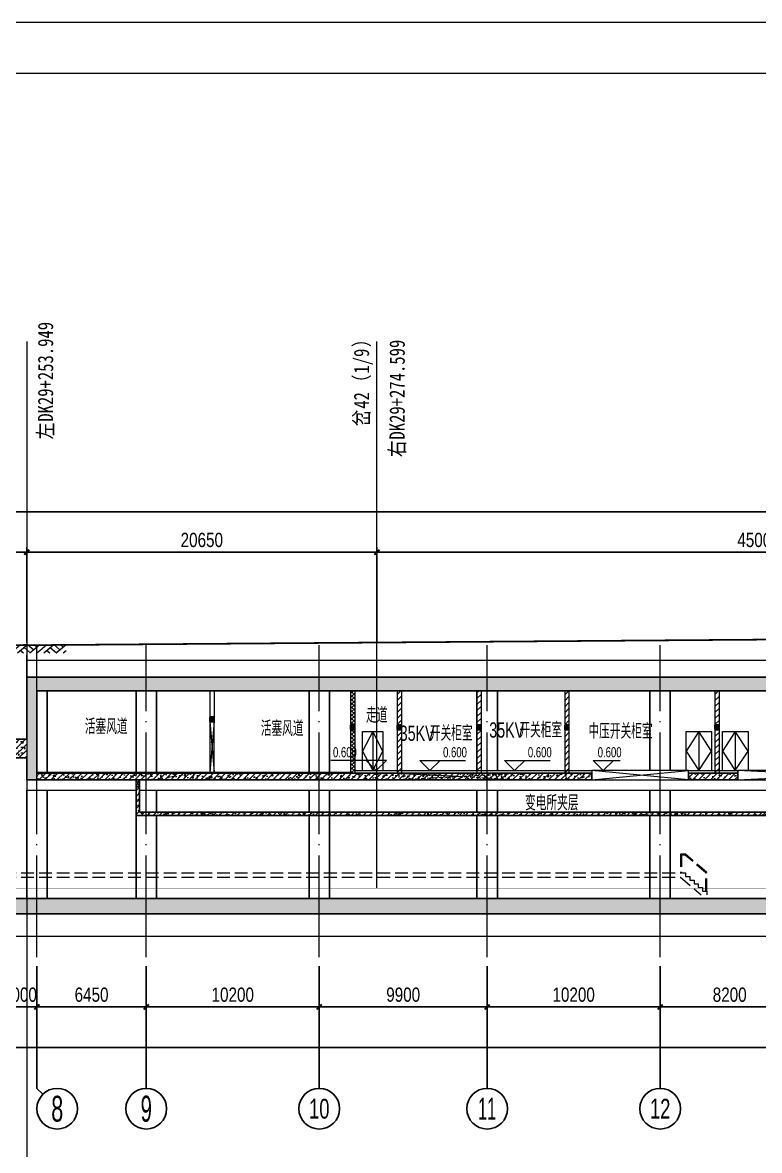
# Model space of a CAD drawing. Extents: x 4 to 13611208, y -605838 to 574722.
# Drawn here: x 13170103 to 13213552, y -360409 to -293907 of the extents above; entities that cross this region are included whole.
import ezdxf
from ezdxf.enums import TextEntityAlignment as Align

# ---------------------------------------------------------------- set-up
doc = ezdxf.new("R2010")
doc.units = 0
doc.header["$LTSCALE"] = 1000
doc.header["$MEASUREMENT"] = 0
for name, pattern in [('ACAD_ISO10W100', [18.5, 12, -3, 0.5, -3]), ('DASH', [0.35, 0.25, -0.1]), ('DOTE', [2.42, 2, -0.2, 0.02, -0.2])]:
    doc.linetypes.add(name, pattern=pattern)
for name, color, linetype, lineweight in [('1-WALL-砼', 8, 'Continuous', 30), ('1-其他', 14, 'Continuous', 5), ('1-填充', 8, 'Continuous', 5), ('1-开孔（楼板）', 7, 'Continuous', 5), ('1-文字(房间名称)', 8, 'Continuous', 5), ('1-线路', 8, 'ACAD_ISO10W100', 5), ('1-结构梁', 8, 'Continuous', 5), ('1-装修', 8, 'Continuous', 5), ('COLUMN', 8, 'Continuous', 5), ('COLUMN(构造柱)', 8, 'Continuous', 35), ('DIM_ELEV', 3, 'Continuous', 5), ('DOTE', 14, 'DOTE', 5), ('PUB_HATCH', 8, 'Continuous', 5), ('PUB_TITLE', 8, 'Continuous', 5), ('WALL', 2, 'Continuous', 5), ('孔洞', 1, 'Continuous', 5), ('建筑看线', 161, 'Continuous', 5), ('环控预埋件', 1, 'Continuous', 5)]:
    doc.layers.add(name, color=color, linetype=linetype, lineweight=lineweight)
for name, color, linetype in [('AXIS', 3, 'Continuous'), ('AXIS_TEXT', 7, 'Continuous'), ('PUB_TEXT', 8, 'Continuous')]:
    doc.layers.add(name, color=color, linetype=linetype)
doc.styles.add('C', font='HZTXT_E', dxfattribs={"width": 0.7, "bigfont": 'HZTXT'})
doc.styles.add('C_T3', font='fsdb_e.shx', dxfattribs={"width": 0.8, "bigfont": 'hzdx.shx'})
doc.styles.add('COMPLEX', font='hztxt_e.shx', dxfattribs={"width": 0.6, "bigfont": 'HZTXT.shx'})
doc.styles.add('黑体', font='simhei.ttf', dxfattribs={"width": 0.8})
doc.dimstyles.new('_TCH_ARCH&&300', dxfattribs={"dimtxt": 840, "dimasz": 300, "dimexe": 300, "dimexo": 600, "dimgap": 300, "dimtad": 1, "dimdec": 0, "dimzin": 0, "dimdsep": 46, "dimtxsty": 'C_T3', "dimblk": 'ARCHTICK', "dimcen": 0.09, "dimclrd": 3, "dimclre": 3, "dimclrt": 3, "dimadec": 4, "dimazin": 2, "dimtfac": 1, "dimtdec": 0, "dimtix": 1, "dimtmove": 2, "dimatfit": 3, "dimfxl": 1, "dimtolj": 1, "dimtzin": 0, "dimarcsym": 0})
pattern_1 = [(45, (0, 0), (-176.7766953, 176.7766953), []), (50, (0, 0), (717.260183, -62.752135), [75, -825]), (355, (0, 0), (-138.751334, 752.192134), [60, -660]), (100.4514, (59.8, -5.2), (578.50938, 689.439542), [63.74019, -701.14211]), (46.1842, (0, 200), (1067.24105, -165.519014), [112.5, -1237.5]), (96.6356, (88.9, 186.2), (934.662706, 974.11787), [95.61029, -1051.713]), (351.1842, (0, 200), (934.661945, 974.1186), [90, -990]), (21, (100, 150), (596.907052, -402.61889), [75, -825]), (326, (100, 150), (243.31533, 725.150045), [60, -660]), (71.4514, (149.74, 116.45), (840.22263, 322.530497), [63.74019, -701.14211]), (37.5, (0, 0), (12.1598553, 332.893854), [0, -652, 0, -670, 0, -662.5]), (7.5, (0, 0), (263.069537, 394.411712), [0, -382, 0, -637, 0, -252.5]), (327.5, (-223, 0), (533.822436, -22.554872), [0, -250, 0, -780, 0, -1035]), (317.5, (-323, 0), (583.18617, 100.104982), [0, -325, 0, -518, 0, -735])]
pattern_2 = [(45, (0, 0), (-112.2532015, 112.2532015), []), (135, (0, 0), (-112.2532015, -112.2532015), [])]
pattern_3 = [(45, (0, 179.5), (-176.776766, 176.776766), [])]

# ---------------------------------------------------------------- blocks, each defined once
blk = doc.blocks.new('_ArchTick')
at = {"color": 0, "linetype": 'ByBlock', "const_width": 0.4}
blk.add_lwpolyline([(-0.5, -0.5), (0.5, 0.5)], dxfattribs=at)
blk = doc.blocks.new('*D1400')
at = {"layer": 'AXIS', "color": 3, "lineweight": -2}
for p, q in [((13121697, -329857), (13121697, -322460)), ((13473697, -329857), (13473697, -322460)), ((13121697, -322760), (13473697, -322760))]:
    blk.add_line(p, q, dxfattribs=at)
at = {"layer": 'AXIS', "color": 3, "lineweight": -2, "xscale": 300, "yscale": 300, "zscale": 300, "rotation": 180}
blk.add_blockref('_ArchTick', (13121697, -322760), dxfattribs=at)
at = {"layer": 'AXIS', "color": 3, "lineweight": -2, "xscale": 300, "yscale": 300, "zscale": 300}
blk.add_blockref('_ArchTick', (13473697, -322760), dxfattribs=at)
at = {"layer": 'AXIS', "color": 3, "insert": (13297697, -322040), "char_height": 840, "attachment_point": 5, "style": 'C_T3'}
blk.add_mtext('\\A1;352000', dxfattribs=at)
blk = doc.blocks.new('*D1401')
at = {"layer": 'AXIS', "color": 3, "lineweight": -2}
for p, q in [((13121697, -330457), (13121697, -324838)), ((13121697, -325138), (13170347, -325138)), ((13170347, -330457), (13170347, -324838))]:
    blk.add_line(p, q, dxfattribs=at)
at = {"layer": 'AXIS', "color": 3, "lineweight": -2, "xscale": 300, "yscale": 300, "zscale": 300, "rotation": 180}
blk.add_blockref('_ArchTick', (13121697, -325138), dxfattribs=at)
at = {"layer": 'AXIS', "color": 3, "lineweight": -2, "xscale": 300, "yscale": 300, "zscale": 300}
blk.add_blockref('_ArchTick', (13170347, -325138), dxfattribs=at)
at = {"layer": 'AXIS', "color": 3, "insert": (13146022, -324418), "char_height": 840, "attachment_point": 5, "style": 'C_T3'}
blk.add_mtext('\\A1;48650', dxfattribs=at)
blk = doc.blocks.new('*D1402')
at = {"layer": 'AXIS', "color": 3, "lineweight": -2}
for p, q in [((13170347, -330457), (13170347, -324838)), ((13170347, -325138), (13190997, -325138)), ((13190997, -330457), (13190997, -324838))]:
    blk.add_line(p, q, dxfattribs=at)
at = {"layer": 'AXIS', "color": 3, "lineweight": -2, "xscale": 300, "yscale": 300, "zscale": 300, "rotation": 180}
blk.add_blockref('_ArchTick', (13170347, -325138), dxfattribs=at)
at = {"layer": 'AXIS', "color": 3, "lineweight": -2, "xscale": 300, "yscale": 300, "zscale": 300}
blk.add_blockref('_ArchTick', (13190997, -325138), dxfattribs=at)
at = {"layer": 'AXIS', "color": 3, "insert": (13180672, -324418), "char_height": 840, "attachment_point": 5, "style": 'C_T3'}
blk.add_mtext('\\A1;20650', dxfattribs=at)
blk = doc.blocks.new('*D1403')
at = {"layer": 'AXIS', "color": 3, "lineweight": -2}
for p, q in [((13190997, -330457), (13190997, -324838)), ((13190997, -325138), (13235997, -325138)), ((13235997, -330457), (13235997, -324838))]:
    blk.add_line(p, q, dxfattribs=at)
at = {"layer": 'AXIS', "color": 3, "lineweight": -2, "xscale": 300, "yscale": 300, "zscale": 300, "rotation": 180}
blk.add_blockref('_ArchTick', (13190997, -325138), dxfattribs=at)
at = {"layer": 'AXIS', "color": 3, "lineweight": -2, "xscale": 300, "yscale": 300, "zscale": 300}
blk.add_blockref('_ArchTick', (13235997, -325138), dxfattribs=at)
at = {"layer": 'AXIS', "color": 3, "insert": (13213497, -324418), "char_height": 840, "attachment_point": 5, "style": 'C_T3'}
blk.add_mtext('\\A1;45000', dxfattribs=at)
blk = doc.blocks.new('*D1415')
at = {"layer": 'AXIS', "color": 3, "lineweight": -2}
for p, q in [((13168947, -350149), (13168947, -352249)), ((13170947, -350149), (13170947, -352249)), ((13168947, -351949), (13168647, -351949)), ((13168947, -351949), (13170947, -351949)), ((13170947, -351949), (13171247, -351949))]:
    blk.add_line(p, q, dxfattribs=at)
at = {"layer": 'AXIS', "color": 3, "lineweight": -2, "xscale": 300, "yscale": 300, "zscale": 300}
blk.add_blockref('_ArchTick', (13168947, -351949), dxfattribs=at)
at = {"layer": 'AXIS', "color": 3, "lineweight": -2, "xscale": 300, "yscale": 300, "zscale": 300, "rotation": 180}
blk.add_blockref('_ArchTick', (13170947, -351949), dxfattribs=at)
at = {"layer": 'AXIS', "color": 3, "insert": (13169947, -351229), "char_height": 840, "attachment_point": 5, "style": 'C_T3'}
blk.add_mtext('\\A1;2000', dxfattribs=at)
blk = doc.blocks.new('*D1416')
at = {"layer": 'AXIS', "color": 3, "lineweight": -2}
for p, q in [((13170947, -350149), (13170947, -352249)), ((13177397, -350149), (13177397, -352249)), ((13170947, -351949), (13177397, -351949))]:
    blk.add_line(p, q, dxfattribs=at)
at = {"layer": 'AXIS', "color": 3, "lineweight": -2, "xscale": 300, "yscale": 300, "zscale": 300, "rotation": 180}
blk.add_blockref('_ArchTick', (13170947, -351949), dxfattribs=at)
at = {"layer": 'AXIS', "color": 3, "lineweight": -2, "xscale": 300, "yscale": 300, "zscale": 300}
blk.add_blockref('_ArchTick', (13177397, -351949), dxfattribs=at)
at = {"layer": 'AXIS', "color": 3, "insert": (13174172, -351229), "char_height": 840, "attachment_point": 5, "style": 'C_T3'}
blk.add_mtext('\\A1;6450', dxfattribs=at)
blk = doc.blocks.new('*D1417')
at = {"layer": 'AXIS', "color": 3, "lineweight": -2}
for p, q in [((13177397, -350149), (13177397, -352249)), ((13187597, -350149), (13187597, -352249)), ((13177397, -351949), (13187597, -351949))]:
    blk.add_line(p, q, dxfattribs=at)
at = {"layer": 'AXIS', "color": 3, "lineweight": -2, "xscale": 300, "yscale": 300, "zscale": 300, "rotation": 180}
blk.add_blockref('_ArchTick', (13177397, -351949), dxfattribs=at)
at = {"layer": 'AXIS', "color": 3, "lineweight": -2, "xscale": 300, "yscale": 300, "zscale": 300}
blk.add_blockref('_ArchTick', (13187597, -351949), dxfattribs=at)
at = {"layer": 'AXIS', "color": 3, "insert": (13182497, -351229), "char_height": 840, "attachment_point": 5, "style": 'C_T3'}
blk.add_mtext('\\A1;10200', dxfattribs=at)
blk = doc.blocks.new('*D1418')
at = {"layer": 'AXIS', "color": 3, "lineweight": -2}
for p, q in [((13187597, -350149), (13187597, -352249)), ((13197497, -350149), (13197497, -352249)), ((13187597, -351949), (13197497, -351949))]:
    blk.add_line(p, q, dxfattribs=at)
at = {"layer": 'AXIS', "color": 3, "lineweight": -2, "xscale": 300, "yscale": 300, "zscale": 300, "rotation": 180}
blk.add_blockref('_ArchTick', (13187597, -351949), dxfattribs=at)
at = {"layer": 'AXIS', "color": 3, "lineweight": -2, "xscale": 300, "yscale": 300, "zscale": 300}
blk.add_blockref('_ArchTick', (13197497, -351949), dxfattribs=at)
at = {"layer": 'AXIS', "color": 3, "insert": (13192547, -351229), "char_height": 840, "attachment_point": 5, "style": 'C_T3'}
blk.add_mtext('\\A1;9900', dxfattribs=at)
blk = doc.blocks.new('*D1419')
at = {"layer": 'AXIS', "color": 3, "lineweight": -2}
for p, q in [((13197497, -350149), (13197497, -352249)), ((13207697, -350149), (13207697, -352249)), ((13197497, -351949), (13207697, -351949))]:
    blk.add_line(p, q, dxfattribs=at)
at = {"layer": 'AXIS', "color": 3, "lineweight": -2, "xscale": 300, "yscale": 300, "zscale": 300, "rotation": 180}
blk.add_blockref('_ArchTick', (13197497, -351949), dxfattribs=at)
at = {"layer": 'AXIS', "color": 3, "lineweight": -2, "xscale": 300, "yscale": 300, "zscale": 300}
blk.add_blockref('_ArchTick', (13207697, -351949), dxfattribs=at)
at = {"layer": 'AXIS', "color": 3, "insert": (13202597, -351229), "char_height": 840, "attachment_point": 5, "style": 'C_T3'}
blk.add_mtext('\\A1;10200', dxfattribs=at)
blk = doc.blocks.new('*D1420')
at = {"layer": 'AXIS', "color": 3, "lineweight": -2}
for p, q in [((13207697, -350149), (13207697, -352249)), ((13215897, -350149), (13215897, -352249)), ((13207697, -351949), (13215897, -351949))]:
    blk.add_line(p, q, dxfattribs=at)
at = {"layer": 'AXIS', "color": 3, "lineweight": -2, "xscale": 300, "yscale": 300, "zscale": 300, "rotation": 180}
blk.add_blockref('_ArchTick', (13207697, -351949), dxfattribs=at)
at = {"layer": 'AXIS', "color": 3, "lineweight": -2, "xscale": 300, "yscale": 300, "zscale": 300}
blk.add_blockref('_ArchTick', (13215897, -351949), dxfattribs=at)
at = {"layer": 'AXIS', "color": 3, "insert": (13211797, -351229), "char_height": 840, "attachment_point": 5, "style": 'C_T3'}
blk.add_mtext('\\A1;8200', dxfattribs=at)
blk = doc.blocks.new('*D1453')
at = {"layer": 'AXIS', "color": 3, "lineweight": -2}
for p, q in [((13121697, -350149), (13121697, -354649)), ((13473697, -350149), (13473697, -354649)), ((13121697, -354349), (13473697, -354349))]:
    blk.add_line(p, q, dxfattribs=at)
at = {"layer": 'AXIS', "color": 3, "lineweight": -2, "xscale": 300, "yscale": 300, "zscale": 300, "rotation": 180}
blk.add_blockref('_ArchTick', (13121697, -354349), dxfattribs=at)
at = {"layer": 'AXIS', "color": 3, "lineweight": -2, "xscale": 300, "yscale": 300, "zscale": 300}
blk.add_blockref('_ArchTick', (13473697, -354349), dxfattribs=at)
at = {"layer": 'AXIS', "color": 3, "insert": (13297697, -353629), "char_height": 840, "attachment_point": 5, "style": 'C_T3'}
blk.add_mtext('\\A1;352000', dxfattribs=at)
blk = doc.blocks.new('_AXISO')
blk.add_circle((0, 0), 0.5)
at = {"layer": 'AXIS_TEXT', "style": 'COMPLEX', "width": 1.041667}
blk.add_attdef('A', text='', height=0.56, dxfattribs=at).set_placement((-0.25, -0.28), (0.25, -0.28), align=Align.FIT)
blk = doc.blocks.new('$LinePat$素土夯实')
at = {"color": 0}
for p, q in [((0, -210), (210, 0)), ((120, -300), (420, 0)), ((420, 0), (608, -188)), ((495, -300), (795, 0)), ((615, 0), (705, -90)), ((210, -210), (300, -300)), ((315, -105), (502, -293)), ((705, -300), (795, -210))]:
    blk.add_line(p, q, dxfattribs=at)

msp = doc.modelspace()

# ---------------------------------------------------------------- hatches: boundary and pattern name
at = {"layer": '1-填充'}
h = msp.add_hatch(dxfattribs=at)
h.set_pattern_fill('钢筋混凝土', color=256, scale=100, style=0)
h.set_pattern_definition(pattern_1)
h.paths.add_polyline_path([(13170947.3, -338561.1), (13170947.3, -333311.1), (13230197.3, -333311.1), (13230197.3, -333711.1), (13231797.3, -333711.1), (13231797.3, -332511.1), (13170347.3, -332511.1), (13170347.3, -338561.1)])
h = msp.add_hatch(dxfattribs=at)
h.set_pattern_fill('钢筋混凝土', color=256, scale=100, style=0)
h.set_pattern_definition(pattern_1)
h.paths.add_polyline_path([(13170347.3, -336161.1), (13168947.3, -336161.1), (13168947.3, -337261.1), (13170347.3, -337261.1)])
h = msp.add_hatch(dxfattribs=at)
h.set_pattern_fill('钢筋混凝土', color=256, scale=100, style=0)
h.set_pattern_definition(pattern_1)
h.paths.add_polyline_path([(13177397.3, -338161.1), (13170947.3, -338161.1), (13170947.3, -338561.1), (13177397.3, -338561.1)])
h = msp.add_hatch(dxfattribs=at)
h.set_pattern_fill('钢筋混凝土', color=256, scale=100, style=0)
h.set_pattern_definition(pattern_1)
h.paths.add_polyline_path([(13187597.3, -338161.1), (13177397.3, -338161.1), (13177397.3, -338561.1), (13187597.3, -338561.1)])
h = msp.add_hatch(dxfattribs=at)
h.set_pattern_fill('钢筋混凝土', color=256, scale=100, style=0)
h.set_pattern_definition(pattern_1)
h.paths.add_polyline_path([(13197497.3, -338161.1), (13187597.3, -338161.1), (13187597.3, -338561.1), (13197497.3, -338561.1)])
h = msp.add_hatch(dxfattribs=at)
h.set_pattern_fill('钢筋混凝土', color=256, scale=100, style=0)
h.set_pattern_definition(pattern_1)
h.paths.add_polyline_path([(13197497.3, -338161.1), (13197497.3, -338561.1), (13203677.3, -338561.1), (13203677.3, -338161.1)])
h = msp.add_hatch(dxfattribs=at)
h.set_pattern_fill('钢筋混凝土', color=256, scale=100, style=0)
h.set_pattern_definition(pattern_1)
h.paths.add_polyline_path([(13212277.3, -338561.1), (13212277.3, -338161.1), (13209377.3, -338161.1), (13209377.3, -338561.1)])
h = msp.add_hatch(dxfattribs=at)
h.set_pattern_fill('钢筋混凝土', color=256, scale=100, style=0)
h.set_pattern_definition(pattern_1)
h.paths.add_polyline_path([(13177397.3, -340461.1), (13176997.3, -340461.1), (13176997.3, -338961.1), (13176797.3, -338961.1), (13176797.3, -340661.1), (13177397.3, -340661.1)])
h = msp.add_hatch(dxfattribs=at)
h.set_pattern_fill('钢筋混凝土', color=256, scale=100, style=0)
h.set_pattern_definition(pattern_1)
h.paths.add_polyline_path([(13187597.3, -340461.1), (13177397.3, -340461.1), (13177397.3, -340661.1), (13187597.3, -340661.1)])
h = msp.add_hatch(dxfattribs=at)
h.set_pattern_fill('钢筋混凝土', color=256, scale=100, style=0)
h.set_pattern_definition(pattern_1)
h.paths.add_polyline_path([(13197497.3, -340461.1), (13187597.3, -340461.1), (13187597.3, -340661.1), (13197497.3, -340661.1)])
h = msp.add_hatch(dxfattribs=at)
h.set_pattern_fill('钢筋混凝土', color=256, scale=100, style=0)
h.set_pattern_definition(pattern_1)
h.paths.add_polyline_path([(13206897.3, -340461.1), (13197497.3, -340461.1), (13197497.3, -340661.1), (13206897.3, -340661.1)])
h = msp.add_hatch(dxfattribs=at)
h.set_pattern_fill('钢筋混凝土', color=256, scale=100, style=0)
h.set_pattern_definition(pattern_1)
h.paths.add_polyline_path([(13215397.3, -340461.1), (13206897.3, -340461.1), (13206897.3, -340661.1), (13215397.3, -340661.1)])
h = msp.add_hatch(dxfattribs=at)
h.set_pattern_fill('钢筋混凝土', color=256, scale=100, style=0)
h.set_pattern_definition(pattern_1)
h.paths.add_polyline_path([(13255497.3, -346451.1), (13256497.3, -346451.1), (13256497.3, -345551.1), (13256297.3, -345551.1), (13143247.3, -345551.1), (13143047.3, -345551.1), (13143047.3, -346451.1), (13144047.3, -346451.1)])
at = {"layer": 'PUB_HATCH'}
h = msp.add_hatch(dxfattribs=at)
h.set_pattern_fill('ANSI37', color=8, scale=100, style=0)
h.set_pattern_definition(pattern_2)
h.paths.add_polyline_path([(13189447.3, -335336.1), (13189697.3, -335336.1), (13189697.3, -333311.1), (13189447.3, -333311.1)])
h = msp.add_hatch(dxfattribs=at)
h.set_pattern_fill('普通砖', color=256, scale=100, style=0)
h.set_pattern_definition(pattern_3)
h.paths.add_polyline_path([(13192197.3, -335336.1), (13192447.3, -335336.1), (13192447.3, -333311.1), (13192197.3, -333311.1)])
h = msp.add_hatch(dxfattribs=at)
h.set_pattern_fill('普通砖', color=256, scale=100, style=0)
h.set_pattern_definition(pattern_3)
h.paths.add_polyline_path([(13196897.3, -335336.1), (13197147.3, -335336.1), (13197147.3, -333311.1), (13196897.3, -333311.1)])
h = msp.add_hatch(dxfattribs=at)
h.set_pattern_fill('普通砖', color=256, scale=100, style=0)
h.set_pattern_definition(pattern_3)
h.paths.add_polyline_path([(13202072.3, -335336.1), (13202322.3, -335336.1), (13202322.3, -333311.1), (13202072.3, -333311.1)])
h = msp.add_hatch(dxfattribs=at)
h.set_pattern_fill('普通砖', color=256, scale=100, style=0)
h.set_pattern_definition(pattern_3)
h.paths.add_polyline_path([(13210922.3, -335336.1), (13211172.3, -335336.1), (13211172.3, -333311.1), (13210922.3, -333311.1)])
for points in [[(13181147.3, -335111.1), (13181397.3, -335111.1), (13181397.3, -334861.1), (13181147.3, -334861.1)], [(13189447.3, -335586.1), (13189697.3, -335586.1), (13189697.3, -335336.1), (13189447.3, -335336.1)], [(13192197.3, -335586.1), (13192447.3, -335586.1), (13192447.3, -335336.1), (13192197.3, -335336.1)], [(13196897.3, -335586.1), (13197147.3, -335586.1), (13197147.3, -335336.1), (13196897.3, -335336.1)], [(13202072.3, -335586.1), (13202322.3, -335586.1), (13202322.3, -335336.1), (13202072.3, -335336.1)], [(13210922.3, -335586.1), (13211172.3, -335586.1), (13211172.3, -335336.1), (13210922.3, -335336.1)]]:
    msp.add_hatch(color=256, dxfattribs=at).paths.add_polyline_path(points)
h = msp.add_hatch(dxfattribs=at)
h.set_pattern_fill('ANSI37', color=8, scale=100, style=0)
h.set_pattern_definition(pattern_2)
h.paths.add_polyline_path([(13189697.3, -335586.1), (13189447.3, -335586.1), (13189447.3, -338161.1), (13189697.3, -338161.1)])
h = msp.add_hatch(dxfattribs=at)
h.set_pattern_fill('普通砖', color=256, scale=100, style=0)
h.set_pattern_definition(pattern_3)
h.paths.add_polyline_path([(13192447.3, -335586.1), (13192197.3, -335586.1), (13192197.3, -338161.1), (13192447.3, -338161.1)])
h = msp.add_hatch(dxfattribs=at)
h.set_pattern_fill('普通砖', color=256, scale=100, style=0)
h.set_pattern_definition(pattern_3)
h.paths.add_polyline_path([(13197147.3, -335586.1), (13196897.3, -335586.1), (13196897.3, -338161.1), (13197147.3, -338161.1)])
h = msp.add_hatch(dxfattribs=at)
h.set_pattern_fill('普通砖', color=256, scale=100, style=0)
h.set_pattern_definition(pattern_3)
h.paths.add_polyline_path([(13202322.3, -335586.1), (13202072.3, -335586.1), (13202072.3, -338161.1), (13202322.3, -338161.1)])
h = msp.add_hatch(dxfattribs=at)
h.set_pattern_fill('普通砖', color=256, scale=100, style=0)
h.set_pattern_definition(pattern_3)
h.paths.add_polyline_path([(13211172.3, -335586.1), (13210922.3, -335586.1), (13210922.3, -338161.1), (13211172.3, -338161.1)])

# ---------------------------------------------------------------- linework, layer by layer
at = {"color": 0, "const_width": 100}
for points in [[(13170347.3, -330619.1), (13373897.3, -329071.1)], [(13120777.2, -331067.7), (13170347.3, -330606.1)]]:
    msp.add_lwpolyline(points, dxfattribs=at)
at = {"layer": '1-WALL-砼', "ltscale": 6}
for p, q in [((13170347.3, -332511.1), (13231797.3, -332511.1)), ((13170347.3, -332511.1), (13170347.3, -336161.1)), ((13170947.3, -333311.1), (13170947.3, -338161.1)), ((13170947.3, -333311.1), (13230197.3, -333311.1)), ((13138197.3, -336161.1), (13170347.3, -336161.1)), ((13135397.4, -337261.1), (13170347.3, -337261.1)), ((13170347.3, -337261.1), (13170347.3, -338561.1)), ((13170947.3, -338161.1), (13187597.3, -338161.1)), ((13187597.3, -338161.1), (13203677.3, -338161.1)), ((13170347.3, -338561.1), (13187597.3, -338561.1)), ((13187597.3, -338561.1), (13203677.3, -338561.1)), ((13176997.3, -340461.1), (13230197.3, -340461.1)), ((13176797.3, -340661.1), (13230597.3, -340661.1)), ((13256297.3, -345551.1), (13143247.3, -345551.1)), ((13255497.3, -346451.1), (13144047.3, -346451.1))]:
    msp.add_line(p, q, dxfattribs=at)
at = {"layer": '1-WALL-砼'}
for p, q in [((13203677.3, -338161.1), (13203677.3, -338561.1)), ((13209377.3, -338161.1), (13209377.3, -338561.1)), ((13209377.3, -338161.1), (13212277.3, -338161.1)), ((13212277.3, -338161.1), (13212277.3, -338561.1)), ((13176797.3, -338961.1), (13176797.3, -340661.1)), ((13176997.3, -338961.1), (13176797.3, -338961.1)), ((13176997.3, -338961.1), (13176997.3, -340461.1)), ((13209377.3, -338561.1), (13212277.3, -338561.1))]:
    msp.add_line(p, q, dxfattribs=at)
at = {"layer": '1-开孔（楼板）'}
for p, q in [((13209377.3, -338561.1), (13203677.3, -338011.1)), ((13203677.3, -338561.1), (13209377.3, -338011.1)), ((13223477.3, -338561.1), (13212277.3, -338011.1)), ((13212277.3, -338561.1), (13223477.3, -338011.1))]:
    msp.add_line(p, q, dxfattribs=at)
at = {"layer": '1-开孔（楼板）', "linetype": 'DASH'}
msp.add_lwpolyline([(13192297.3, -338561.1), (13199797.3, -338561.1), (13199797.3, -338161.1), (13192297.3, -338161.1)], close=True, dxfattribs=at)
at = {"layer": '1-开孔（楼板）'}
for points in [[(13203677.3, -338011.1), (13203677.3, -338561.1), (13209377.3, -338561.1), (13209377.3, -338011.1)], [(13212277.3, -338011.1), (13212277.3, -338561.1), (13223477.3, -338561.1), (13223477.3, -338011.1)]]:
    msp.add_lwpolyline(points, close=True, dxfattribs=at)
at = {"layer": '1-线路', "linetype": 'ByBlock', "ltscale": 0.1}
for p, q in [((13170347.4, -312703.5), (13170347.4, -380917.1)), ((13190997.4, -344939.1), (13190997.4, -312703.5))]:
    msp.add_line(p, q, dxfattribs=at)
at = {"layer": '1-线路', "color": 1, "ltscale": 0.1, "const_width": 30}
msp.add_lwpolyline([(13119620.3, -344941.1), (13478780.3, -344941.1)], dxfattribs=at)
at = {"layer": '1-结构梁'}
for p, q in [((13170347.3, -332511.1), (13170347.3, -331211.1)), ((13170347.3, -331511.1), (13231797.3, -331511.1)), ((13170347.3, -331511.1), (13170347.3, -332511.1)), ((13170347.3, -338561.1), (13170347.3, -339161.1)), ((13170347.3, -339161.1), (13176797.3, -339161.1)), ((13176997.3, -339161.1), (13229297.3, -339161.1)), ((13255497.3, -347791.1), (13160047.3, -347791.1))]:
    msp.add_line(p, q, dxfattribs=at)
at = {"layer": '1-装修', "ltscale": 700}
for p in [(13209377.3, -338011.1), (13212277.3, -338161.1)]:
    msp.add_line(p, (13212277.3, -338011.1), dxfattribs=at)
for points in [[(13170947.3, -338111.1), (13189447.3, -338111.1)], [(13189097.3, -338111.1), (13189447.3, -338111.1)], [(13189697.3, -338011.1), (13203677.3, -338011.1)]]:
    msp.add_lwpolyline(points, dxfattribs=at)
at = {"layer": 'AXIS'}
for p, q in [((13170947.2, -349549.1), (13170947.2, -356749.1)), ((13177397.3, -349549.1), (13177397.3, -356749.1)), ((13187597.2, -349549.1), (13187597.2, -356749.1)), ((13197497.2, -349549.1), (13197497.2, -356749.1)), ((13207697.4, -349549.1), (13207697.4, -356749.1)), ((13171298.7, -357100.5), (13170947.2, -356749.1))]:
    msp.add_line(p, q, dxfattribs=at)
at = {"layer": 'COLUMN', "color": 127, "lineweight": -3}
for p, q in [((13171547.3, -338111.1), (13171547.3, -333311.1)), ((13176797.3, -338111.1), (13176797.3, -333311.1)), ((13177997.4, -338111.1), (13177997.4, -333311.1)), ((13186997.3, -338111.1), (13186997.3, -333311.1)), ((13188197.3, -338111.1), (13188197.3, -333311.1)), ((13196897.3, -338011.1), (13196897.3, -333311.1)), ((13198097.3, -338011.1), (13198097.3, -333311.1)), ((13207097.3, -338011.1), (13207097.3, -333311.1)), ((13208297.3, -338011.1), (13208297.3, -333311.1)), ((13170347.3, -345551.1), (13170347.3, -339161.1)), ((13171547.3, -345551.1), (13171547.3, -339161.1)), ((13177997.3, -340461.1), (13177997.3, -339161.1)), ((13186997.3, -340461.1), (13186997.3, -339161.1)), ((13188197.3, -340461.1), (13188197.3, -339161.1)), ((13196897.3, -340461.1), (13196897.3, -339161.1)), ((13198097.3, -340461.1), (13198097.3, -339161.1)), ((13207097.3, -340461.1), (13207097.3, -339161.1)), ((13208297.3, -340461.1), (13208297.3, -339161.1)), ((13176797.3, -345551.1), (13176797.3, -340661.1)), ((13177997.3, -345551.1), (13177997.3, -340661.1)), ((13186997.3, -345551.1), (13186997.3, -340661.1)), ((13188197.3, -345551.1), (13188197.3, -340661.1)), ((13196897.3, -345551.1), (13196897.3, -340661.1)), ((13198097.3, -345551.1), (13198097.3, -340661.1)), ((13207097.3, -345551.1), (13207097.3, -340661.1)), ((13208297.3, -345551.1), (13208297.3, -340661.1))]:
    msp.add_line(p, q, dxfattribs=at)
at = {"layer": 'COLUMN(构造柱)'}
for p, q in [((13181397.3, -334861.1), (13181147.3, -334861.1)), ((13181147.3, -334861.1), (13181147.3, -335111.1)), ((13181147.3, -335111.1), (13181397.3, -335111.1)), ((13181397.3, -335111.1), (13181397.3, -334861.1)), ((13189697.3, -335336.1), (13189447.3, -335336.1)), ((13189447.3, -335336.1), (13189447.3, -335586.1)), ((13189447.3, -335586.1), (13189697.3, -335586.1)), ((13189697.3, -335586.1), (13189697.3, -335336.1)), ((13192447.3, -335336.1), (13192197.3, -335336.1)), ((13192197.3, -335336.1), (13192197.3, -335586.1)), ((13192197.3, -335586.1), (13192447.3, -335586.1)), ((13192447.3, -335586.1), (13192447.3, -335336.1)), ((13197147.3, -335336.1), (13196897.3, -335336.1)), ((13196897.3, -335336.1), (13196897.3, -335586.1)), ((13196897.3, -335586.1), (13197147.3, -335586.1)), ((13197147.3, -335586.1), (13197147.3, -335336.1)), ((13202322.3, -335336.1), (13202072.3, -335336.1)), ((13202072.3, -335336.1), (13202072.3, -335586.1)), ((13202072.3, -335586.1), (13202322.3, -335586.1)), ((13202322.3, -335586.1), (13202322.3, -335336.1)), ((13211172.3, -335336.1), (13210922.3, -335336.1)), ((13210922.3, -335336.1), (13210922.3, -335586.1)), ((13210922.3, -335586.1), (13211172.3, -335586.1)), ((13211172.3, -335586.1), (13211172.3, -335336.1))]:
    msp.add_line(p, q, dxfattribs=at)
at = {"layer": 'DIM_ELEV'}
for p, q in [((13191558.6, -337409.1), (13188279, -337409.1)), ((13190958.6, -338009.1), (13190358.6, -337409.1)), ((13190958.6, -338009.1), (13191558.6, -337409.1)), ((13194117.6, -338009.1), (13193517.6, -337409.1)), ((13193517.6, -337409.1), (13196217.6, -337409.1)), ((13194117.6, -338009.1), (13194717.6, -337409.1)), ((13199117.6, -338009.1), (13198517.6, -337409.1)), ((13198517.6, -337409.1), (13201217.6, -337409.1)), ((13199117.6, -338009.1), (13199717.6, -337409.1)), ((13204343.2, -338009.1), (13203743.2, -337409.1)), ((13203743.2, -337409.1), (13205336, -337409.1)), ((13204343.2, -338009.1), (13204943.2, -337409.1))]:
    msp.add_line(p, q, dxfattribs=at)
at = {"layer": 'DOTE', "linetype": 'DOTE', "ltscale": 3}
for p, q in [((13170947.2, -349019.1), (13170947.2, -330609.1)), ((13177397.3, -349019.1), (13177397.3, -330609.1)), ((13187597.3, -349019.1), (13187597.3, -330609.1)), ((13197497.2, -349019.1), (13197497.2, -330609.1)), ((13207697.4, -349019.1), (13207697.4, -330609.1))]:
    msp.add_line(p, q, dxfattribs=at)
at = {"layer": 'PUB_TITLE'}
for points in [[(13088665.2, -419906.6), (13534465.2, -419906.6), (13534465.2, -293906.6), (13088665.2, -293906.6)], [(13088665.2, -419906.6), (13534465.2, -419906.6), (13534465.2, -293906.6), (13088665.2, -293906.6)], [(13096165.2, -416906.6), (13531465.2, -416906.6), (13531465.2, -296906.6), (13096165.2, -296906.6)]]:
    msp.add_lwpolyline(points, close=True, dxfattribs=at)
at = {"layer": 'WALL'}
for p, q in [((13181147.3, -333311.1), (13181147.3, -334861.1)), ((13181397.3, -333311.1), (13181147.3, -333311.1)), ((13181397.3, -333311.1), (13181397.3, -334861.1)), ((13189447.3, -333311.1), (13189447.3, -335336.1)), ((13189697.3, -333311.1), (13189447.3, -333311.1)), ((13189697.3, -333311.1), (13189697.3, -335336.1)), ((13192197.3, -333311.1), (13192197.3, -335336.1)), ((13192447.3, -333311.1), (13192197.3, -333311.1)), ((13192447.3, -333311.1), (13192447.3, -335336.1)), ((13196897.3, -333311.1), (13196897.3, -335336.1)), ((13197147.3, -333311.1), (13196897.3, -333311.1)), ((13197147.3, -333311.1), (13197147.3, -335336.1)), ((13202072.3, -333311.1), (13202072.3, -335336.1)), ((13202322.3, -333311.1), (13202072.3, -333311.1)), ((13202322.3, -333311.1), (13202322.3, -335336.1)), ((13210922.3, -333311.1), (13210922.3, -335336.1)), ((13211172.3, -333311.1), (13210922.3, -333311.1)), ((13211172.3, -333311.1), (13211172.3, -335336.1)), ((13189447.3, -335586.1), (13189447.3, -338161.1)), ((13189697.3, -335586.1), (13189697.3, -338161.1)), ((13192197.3, -335586.1), (13192197.3, -338161.1)), ((13192447.3, -335586.1), (13192447.3, -338161.1)), ((13196897.3, -335586.1), (13196897.3, -338161.1)), ((13197147.3, -335586.1), (13197147.3, -338161.1)), ((13202072.3, -335586.1), (13202072.3, -338161.1)), ((13202322.3, -335586.1), (13202322.3, -338161.1)), ((13210922.3, -335586.1), (13210922.3, -338161.1)), ((13211172.3, -335586.1), (13211172.3, -338161.1)), ((13189697.3, -338161.1), (13189447.3, -338161.1)), ((13192447.3, -338161.1), (13192197.3, -338161.1)), ((13197147.3, -338161.1), (13196897.3, -338161.1)), ((13202322.3, -338161.1), (13202072.3, -338161.1)), ((13211172.3, -338161.1), (13210922.3, -338161.1))]:
    msp.add_line(p, q, dxfattribs=at)
at = {"layer": '孔洞'}
for p, q in [((13176797.3, -338561.1), (13176997.3, -338961.1)), ((13176797.3, -338961.1), (13176997.3, -338561.1))]:
    msp.add_line(p, q, dxfattribs=at)
msp.add_lwpolyline([(13176797.3, -338561.1), (13176997.3, -338561.1), (13176997.3, -338961.1), (13176797.3, -338961.1)], close=True, dxfattribs=at)
at = {"layer": '建筑看线', "color": 8, "linetype": 'DASH', "ltscale": 3}
for p, q in [((13209197.4, -342941.1), (13208897.4, -342941.1)), ((13208897.4, -342941.1), (13208897.4, -344041.1)), ((13209178.8, -342991.1), (13208897.4, -342991.1)), ((13208947.4, -342941.1), (13208947.4, -344041.1)), ((13210414.8, -344054), (13209178.8, -342991.1)), ((13210447.4, -344016.1), (13209197.4, -342941.1)), ((13167923.7, -344041.1), (13209197.4, -344041.1)), ((13167923.7, -344291.1), (13208899.9, -344291.1)), ((13208899.9, -344291.1), (13210109.2, -345331.1)), ((13210397.4, -345116.1), (13210397.4, -344016.1)), ((13210447.4, -345116.1), (13210447.4, -344016.1))]:
    msp.add_line(p, q, dxfattribs=at)
at = {"layer": '建筑看线'}
for points in [[(13190147.3, -338011.1), (13190147.3, -335711.1), (13191347.3, -335711.1), (13191347.3, -338011.1)], [(13190747.3, -335711.1), (13190147.3, -336861.1), (13190747.3, -338011.1), (13191347.3, -336861.1), (13190747.3, -335711.1)], [(13190747.3, -335711.1), (13190747.3, -338011.1)], [(13209222.3, -338011.1), (13209222.3, -335711.1), (13210727.3, -335711.1), (13210727.3, -338011.1)], [(13209974.8, -335711.1), (13209222.3, -336861.1), (13209974.8, -338011.1), (13210727.3, -336861.1), (13209974.8, -335711.1)], [(13209974.8, -335711.1), (13209974.8, -338011.1)], [(13211372.3, -338011.1), (13211372.3, -335711.1), (13212877.3, -335711.1), (13212877.3, -338011.1)], [(13212124.8, -335711.1), (13211372.3, -336861.1), (13212124.8, -338011.1), (13212877.3, -336861.1), (13212124.8, -335711.1)], [(13212124.8, -335711.1), (13212124.8, -338011.1)]]:
    msp.add_lwpolyline(points, dxfattribs=at)
at = {"layer": '建筑看线', "color": 8, "linetype": 'DASH', "ltscale": 3}
msp.add_lwpolyline([(13209197.4, -344041.1), (13209197.4, -344256.1), (13209447.4, -344256.1), (13209447.4, -344471.1), (13209697.4, -344471.1), (13209697.4, -344686.1), (13209947.4, -344686.1), (13209947.4, -344901.1), (13210197.4, -344901.1), (13210197.4, -345116.1), (13210447.4, -345116.1), (13210447.4, -345331.1)], dxfattribs=at)
at = {"layer": '环控预埋件'}
for p, q in [((13181147.3, -335111.1), (13181397.3, -338111.1)), ((13181397.3, -335111.1), (13181147.9, -338111.1))]:
    msp.add_line(p, q, dxfattribs=at)
at = {"layer": '环控预埋件', "linetype": 'DASH'}
for p, q in [((13192297.3, -338161.1), (13199797.3, -338561.1)), ((13199797.3, -338161.1), (13192297.3, -338561.1))]:
    msp.add_line(p, q, dxfattribs=at)
at = {"layer": '环控预埋件'}
msp.add_lwpolyline([(13181397.3, -335111.1), (13181147.9, -335111.1), (13181147.9, -338111.1), (13181397.3, -338111.1)], close=True, dxfattribs=at)

# ---------------------------------------------------------------- block references
at = {"layer": '1-其他', "color": 8, "xscale": 1.949685534582141, "yscale": 1.666666666666667, "zscale": 1.666666666666667}
for p in [(13169574.6, -330575.5), (13171124.6, -330575.5)]:
    msp.add_blockref('$LinePat$素土夯实', p, dxfattribs=at)
at = {"layer": 'AXIS'}
ref = msp.add_blockref('_AXISO', (13172147.2, -357949.1), dxfattribs=dict(at, xscale=2400, yscale=2400, zscale=2400))
ref.add_attrib('A', '8', dxfattribs={"layer": 'AXIS_TEXT', "height": 1522.4, "style": 'C', "width": 0.768627}).set_placement((13171792, -358710.3), (13172502.4, -358710.3), align=Align.FIT)
ref = msp.add_blockref('_AXISO', (13177397.3, -357949.1), dxfattribs=dict(at, xscale=2400, yscale=2400, zscale=2400))
ref.add_attrib('A', '9', dxfattribs={"layer": 'AXIS_TEXT', "height": 1541.5, "style": 'C', "width": 0.758333}).set_placement((13177063.3, -358719.8), (13177731.2, -358719.8), align=Align.FIT)
ref = msp.add_blockref('_AXISO', (13187597.2, -357949.1), dxfattribs=dict(at, xscale=2400, yscale=2400, zscale=2400))
ref.add_attrib('A', '10', dxfattribs={"layer": 'AXIS_TEXT', "height": 1168.31, "style": 'C', "width": 0.781982}).set_placement((13186993.6, -358533.2), (13188200.8, -358533.2), align=Align.FIT)
ref = msp.add_blockref('_AXISO', (13197497.2, -357949.1), dxfattribs=dict(at, xscale=2400, yscale=2400, zscale=2400))
ref.add_attrib('A', '11', dxfattribs={"layer": 'AXIS_TEXT', "height": 1290.61, "style": 'C', "width": 0.752688}).set_placement((13196959.5, -358594.4), (13198035, -358594.4), align=Align.FIT)
ref = msp.add_blockref('_AXISO', (13207697.4, -357949.1), dxfattribs=dict(at, xscale=2400, yscale=2400, zscale=2400))
ref.add_attrib('A', '12', dxfattribs={"layer": 'AXIS_TEXT', "height": 1168.31, "style": 'C', "width": 0.781982}).set_placement((13207093.7, -358533.2), (13208301, -358533.2), align=Align.FIT)

# ---------------------------------------------------------------- texts
at = {"layer": '1-文字(房间名称)', "style": 'C', "width": 0.7}
for s, p in [('走道', (13190356.5, -335194.9, 0)), ('活塞风道', (13173774.6, -335865.8, 0)), ('活塞风道', (13184149, -335981.4, 0)), ('35KV', (13197619.6, -336069.4, 0)), ('开关柜室', (13199397.1, -336069.4, 0)), ('中压开关柜室', (13203471, -336139.4, 0)), ('35KV', (13192340.1, -336260.4, 0)), ('开关柜室', (13194117.6, -336260.4, 0)), ('变电所夹层', (13199733.1, -340362, 0))]:
    msp.add_text(s, height=900, dxfattribs=at).set_placement(p)
at = {"layer": '1-线路', "linetype": 'ByBlock', "style": '黑体', "width": 0.8}
for s, height, p in [('DK29+253.949', 901.266, (13171905.7, -317442.4)), ('）', 901.3, (13190536.9, -313048.7)), ('1/9', 901.27, (13190536.9, -314604.2)), ('DK29+274.599', 901.266, (13192636.6, -318493.6)), ('（', 901.3, (13190536.9, -315641.1)), ('42', 901.27, (13190536.9, -316678.1)), ('岔', 901.3, (13190536.9, -317715)), ('左', 901.3, (13171905.7, -318479.4)), ('右', 901.3, (13192636.6, -319530.6))]:
    msp.add_text(s, height=height, rotation=90, dxfattribs=at).set_placement(p)
at = {"layer": 'PUB_TEXT', "style": 'C', "width": 0.7}
for p in [(13188408, -337229.1), (13194897.6, -337229.1), (13199897.6, -337229.1), (13204016, -337229.1)]:
    msp.add_text('0.600', height=600, dxfattribs=at).set_placement(p)

# ---------------------------------------------------------------- dimensions: what is measured, and where the dimension line sits
at = {"layer": 'AXIS'}
for p1, p2, distance, picture, middle in [((13121697.2, -330457.1), (13473697.4, -330457.1), 7697.1, '*D1400', (13297697.3, -322040)), ((13121697.2, -331057.1), (13170347.4, -331057.1), 5919.1, '*D1401', (13146022.3, -324418)), ((13170347.4, -331057.1), (13190997.4, -331057.1), 5919.1, '*D1402', (13180672.4, -324418)), ((13190997.4, -331057.1), (13235997.4, -331057.1), 5919.1, '*D1403', (13213497.4, -324418)), ((13121697.2, -349549.1), (13473697.2, -349549.1), -4800, '*D1453', (13297697.2, -353629.1)), ((13168947.2, -349549.1), (13170947.2, -349549.1), -2400, '*D1415', (13169947.2, -351229.1)), ((13170947.2, -349549.1), (13177397.3, -349549.1), -2400, '*D1416', (13174172.2, -351229.1)), ((13177397.3, -349549.1), (13187597.2, -349549.1), -2400, '*D1417', (13182497.2, -351229.1)), ((13187597.2, -349549.1), (13197497.2, -349549.1), -2400, '*D1418', (13192547.2, -351229.1)), ((13197497.2, -349549.1), (13207697.4, -349549.1), -2400, '*D1419', (13202597.3, -351229.1)), ((13207697.4, -349549.1), (13215897.4, -349549.1), -2400, '*D1420', (13211797.4, -351229.1))]:
    dim = msp.add_aligned_dim(p1=p1, p2=p2, distance=distance, dimstyle='_TCH_ARCH&&300', dxfattribs=at)
    dim.commit()
    dim.dimension.update_dxf_attribs({"geometry": picture, "text_midpoint": middle})

doc.saveas('drawing.dxf')
